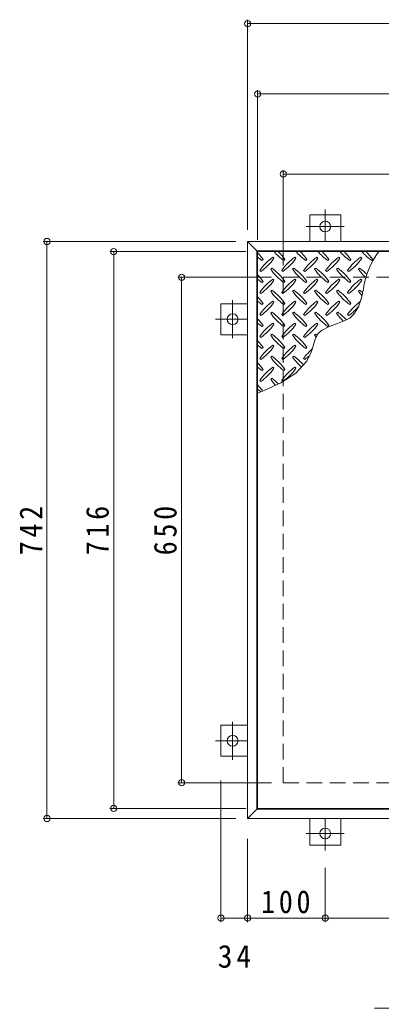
# Model space of a CAD drawing. Units: millimetres at full size, sheet at 1:10. Extents: x -1763 to 1918, y -1353 to 1313.
# Drawn here: x -1703 to -1237, y 11 to 1282 of the extents above; entities that cross this region are included whole.
import ezdxf

# ---------------------------------------------------------------- set-up
doc = ezdxf.new("R2010")
doc.units = ezdxf.units.MM
doc.header["$LTSCALE"] = 10
doc.header["$PDMODE"] = 32
doc.header["$PDSIZE"] = 8
doc.linetypes.add('CHAIN1', pattern=[8, 5, -1, 1, -1])
doc.linetypes.add('DASHED2', pattern=[3, 2, -1])
for name, color, linetype, lineweight in [('0-1', 2, 'DASHED2', 9), ('0-2', 3, 'Continuous', 9), ('0-3', 2, 'Continuous', 9), ('0-5', 4, 'Continuous', 9), ('0-9', 134, 'Continuous', 5), ('0-E', 3, 'Continuous', 9), ('0-F', 7, 'Continuous', 9)]:
    doc.layers.add(name, color=color, linetype=linetype, lineweight=lineweight)
doc.styles.add('ＭＳ ゴシック', font='')
doc.styles.get('ＭＳ ゴシック').set_extended_font_data('MS Gothic')

msp = doc.modelspace()

# ---------------------------------------------------------------- linework, layer by layer
at = {"layer": '0-1'}
for p, q in [((-1363.26, 301.2), (-1363.26, 951.2)), ((-1363.26, 951.2), (-563.26, 951.2)), ((-563.26, 301.2), (-1363.26, 301.2))]:
    msp.add_line(p, q, dxfattribs=at)
at = {"layer": '0-2'}
for p, q in [((-1396.26, 984.2), (-963.76, 984.2)), ((-1396.26, 268.2), (-1396.26, 984.2)), ((-963.76, 268.2), (-1396.26, 268.2))]:
    msp.add_line(p, q, dxfattribs=at)
at = {"layer": '0-3'}
for p, q in [((-1409.26, 997.2), (-1397.26, 985.2)), ((-1409.26, 255.2), (-1409.26, 997.2)), ((-1409.26, 997.2), (-517.26, 997.2)), ((-1397.26, 267.2), (-1397.26, 985.2)), ((-1397.26, 985.2), (-529.26, 985.2)), ((-1397.26, 267.2), (-1409.26, 255.2)), ((-529.26, 267.2), (-1397.26, 267.2)), ((-517.26, 255.2), (-1409.26, 255.2))]:
    msp.add_line(p, q, dxfattribs=at)
at = {"layer": '0-5', "color": 7}
msp.add_line((-1245.79, 11.27), (-680.73, 11.27), dxfattribs=at)
at = {"layer": '0-9'}
for p, q in [((-1390.76, 972.73), (-1389.35, 974.14)), ((-1375.2, 975.56), (-1376.62, 976.97)), ((-1362.48, 972.73), (-1361.06, 974.14)), ((-1346.92, 975.56), (-1348.33, 976.97)), ((-1334.19, 972.73), (-1332.78, 974.14)), ((-1318.64, 975.56), (-1320.05, 976.97)), ((-1305.91, 972.73), (-1304.49, 974.14)), ((-1290.35, 975.56), (-1291.77, 976.97)), ((-1277.62, 972.73), (-1276.21, 974.14)), ((-1262.07, 975.56), (-1263.48, 976.97)), ((-1249.34, 972.73), (-1247.93, 974.14)), ((-1393.59, 960), (-1392.18, 958.59)), ((-1378.03, 962.83), (-1379.45, 961.41)), ((-1365.3, 960), (-1363.89, 958.59)), ((-1349.75, 962.83), (-1351.16, 961.41)), ((-1337.02, 960), (-1335.61, 958.59)), ((-1321.46, 962.83), (-1322.88, 961.41)), ((-1308.74, 960), (-1307.32, 958.59)), ((-1293.18, 962.83), (-1294.59, 961.41)), ((-1280.45, 960), (-1279.04, 958.59)), ((-1264.9, 962.83), (-1266.31, 961.41)), ((-1390.76, 944.44), (-1389.35, 945.86)), ((-1375.2, 947.27), (-1376.62, 948.69)), ((-1362.48, 944.44), (-1361.06, 945.86)), ((-1346.92, 947.27), (-1348.33, 948.69)), ((-1334.19, 944.44), (-1332.78, 945.86)), ((-1318.64, 947.27), (-1320.05, 948.69)), ((-1305.91, 944.44), (-1304.49, 945.86)), ((-1290.35, 947.27), (-1291.77, 948.69)), ((-1277.62, 944.44), (-1276.21, 945.86)), ((-1262.07, 947.27), (-1263.48, 948.69)), ((-1393.59, 931.72), (-1392.18, 930.3)), ((-1378.03, 934.54), (-1379.45, 933.13)), ((-1365.3, 931.72), (-1363.89, 930.3)), ((-1349.75, 934.54), (-1351.16, 933.13)), ((-1337.02, 931.72), (-1335.61, 930.3)), ((-1321.46, 934.54), (-1322.88, 933.13)), ((-1308.74, 931.72), (-1307.32, 930.3)), ((-1293.18, 934.54), (-1294.59, 933.13)), ((-1280.45, 931.72), (-1279.04, 930.3)), ((-1264.9, 934.54), (-1266.31, 933.13)), ((-1390.76, 916.16), (-1389.35, 917.57)), ((-1375.2, 918.99), (-1376.62, 920.4)), ((-1362.48, 916.16), (-1361.06, 917.57)), ((-1346.92, 918.99), (-1348.33, 920.4)), ((-1334.19, 916.16), (-1332.78, 917.57)), ((-1318.64, 918.99), (-1320.05, 920.4)), ((-1305.91, 916.16), (-1304.49, 917.57)), ((-1290.35, 918.99), (-1291.77, 920.4)), ((-1277.62, 916.16), (-1276.21, 917.57)), ((-1393.59, 903.43), (-1392.18, 902.02)), ((-1378.03, 906.26), (-1379.45, 904.85)), ((-1365.3, 903.43), (-1363.89, 902.02)), ((-1349.75, 906.26), (-1351.16, 904.85)), ((-1337.02, 903.43), (-1335.61, 902.02)), ((-1321.46, 906.26), (-1322.88, 904.85)), ((-1308.74, 903.43), (-1307.32, 902.02)), ((-1293.18, 906.26), (-1294.59, 904.85)), ((-1280.45, 903.43), (-1279.04, 902.02)), ((-1375.2, 890.7), (-1376.62, 892.12)), ((-1346.92, 890.7), (-1348.33, 892.12)), ((-1318.64, 890.7), (-1320.05, 892.12)), ((-1390.76, 887.88), (-1389.35, 889.29)), ((-1378.03, 877.98), (-1379.45, 876.56)), ((-1362.48, 887.88), (-1361.06, 889.29)), ((-1349.75, 877.98), (-1351.16, 876.56)), ((-1334.19, 887.88), (-1332.78, 889.29)), ((-1321.46, 877.98), (-1322.88, 876.56)), ((-1305.91, 887.88), (-1304.49, 889.29)), ((-1393.59, 875.15), (-1392.18, 873.73)), ((-1365.3, 875.15), (-1363.89, 873.73)), ((-1337.02, 875.15), (-1335.61, 873.73)), ((-1390.76, 859.59), (-1389.35, 861.01)), ((-1375.2, 862.42), (-1376.62, 863.83)), ((-1362.48, 859.59), (-1361.06, 861.01)), ((-1346.92, 862.42), (-1348.33, 863.83)), ((-1334.19, 859.59), (-1332.78, 861.01)), ((-1393.59, 846.86), (-1392.18, 845.45)), ((-1378.03, 849.69), (-1379.45, 848.28)), ((-1365.3, 846.86), (-1363.89, 845.45)), ((-1349.75, 849.69), (-1351.16, 848.28)), ((-1337.02, 846.86), (-1335.61, 845.45)), ((-1390.76, 831.31), (-1389.35, 832.72)), ((-1375.2, 834.13), (-1376.62, 835.55)), ((-1362.48, 831.31), (-1361.06, 832.72)), ((-1346.92, 834.13), (-1348.33, 835.55)), ((-1393.59, 818.58), (-1392.18, 817.16)), ((-1378.03, 821.41), (-1379.45, 819.99)), ((-1365.3, 818.58), (-1363.89, 817.16))]:
    msp.add_line(p, q, dxfattribs=at)
msp.add_lwpolyline([(-1396.26, 802.28), (-1387.99, 805.61), (-1366.24, 815.57), (-1347.27, 827.74), (-1332.87, 843.51), (-1327.29, 854.87), (-1326.15, 858.35), (-1324.38, 864.49), (-1322.49, 870.49), (-1320.05, 875.96), (-1318.2, 878.74), (-1313.92, 882.85), (-1304.32, 887.96), (-1293.35, 891.85), (-1282.68, 896.04), (-1277.27, 899.2), (-1272.43, 903.58), (-1266.35, 913.2), (-1262.4, 924.79), (-1260.05, 936.21)], dxfattribs=at)
for centre, radius, start, end in [((-1448.39, 932.07), 72.5, 35.47272, 44.0249), ((-1320.4, 1031.77), 72.5, 221.00789, 234.5273), ((-1420.11, 932.07), 72.5, 35.47272, 45.97511), ((-1292.12, 1031.77), 72.5, 221.00789, 234.5273), ((-1391.82, 932.07), 72.5, 35.47272, 45.97511), ((-1263.84, 1031.77), 72.5, 221.00789, 234.5273), ((-1363.54, 932.07), 72.5, 35.47272, 45.97511), ((-1235.55, 1031.77), 72.5, 221.00789, 234.5273), ((-1335.25, 932.07), 72.5, 35.47272, 45.97511), ((-1207.27, 1031.77), 72.5, 221.00789, 234.5273), ((-1158.85, 922.45), 102.13, 142.79805, 172.25462), ((-1306.97, 932.07), 72.5, 35.47272, 45.97511), ((-1348.69, 1031.77), 72.5, 228.99213, 234.5273), ((-1334.55, 917.93), 72.5, 125.47272, 144.5273), ((-1434.25, 1017.63), 72.5, 305.47256, 324.5273), ((-1306.26, 917.93), 72.5, 125.47272, 144.5273), ((-1405.96, 1017.63), 72.5, 305.47256, 324.5273), ((-1277.98, 917.93), 72.5, 125.47272, 144.5273), ((-1377.68, 1017.63), 72.5, 305.47256, 324.5273), ((-1249.69, 917.93), 72.5, 125.47272, 144.5273), ((-1349.39, 1017.63), 72.5, 305.47256, 324.5273), ((-1221.41, 917.93), 72.5, 125.47272, 144.5273), ((-1321.11, 1017.63), 72.5, 305.47256, 324.5273), ((-1448.39, 903.79), 72.5, 35.47272, 44.0249), ((-1320.4, 1003.49), 72.5, 215.47258, 234.5273), ((-1420.11, 903.79), 72.5, 35.47272, 54.5273), ((-1292.12, 1003.49), 72.5, 215.47258, 234.5273), ((-1391.82, 903.79), 72.5, 35.47272, 54.5273), ((-1263.84, 1003.49), 72.5, 215.47258, 234.5273), ((-1363.54, 903.79), 72.5, 35.47272, 54.5273), ((-1235.55, 1003.49), 72.5, 215.47258, 234.5273), ((-1335.25, 903.79), 72.5, 35.47272, 54.5273), ((-1207.27, 1003.49), 72.5, 215.47258, 226.69856), ((-1306.97, 903.79), 72.5, 44.94598, 54.5273), ((-1348.69, 1003.49), 72.5, 228.99213, 234.5273), ((-1334.55, 889.64), 72.5, 125.47272, 144.5273), ((-1434.25, 989.35), 72.5, 305.47256, 324.5273), ((-1306.26, 889.64), 72.5, 125.47272, 144.5273), ((-1405.96, 989.35), 72.5, 305.47256, 324.5273), ((-1277.98, 889.64), 72.5, 125.47272, 144.5273), ((-1377.68, 989.35), 72.5, 305.47256, 324.5273), ((-1249.69, 889.64), 72.5, 125.47272, 144.5273), ((-1349.39, 989.35), 72.5, 305.47256, 324.5273), ((-1221.41, 889.64), 72.5, 125.47272, 144.5273), ((-1321.11, 989.35), 72.5, 305.47256, 324.5273), ((-1320.4, 975.2), 72.5, 215.47258, 234.5273), ((-1420.11, 875.5), 72.5, 35.47272, 54.5273), ((-1292.12, 975.2), 72.5, 215.47258, 234.5273), ((-1391.82, 875.5), 72.5, 35.47272, 54.5273), ((-1263.84, 975.2), 72.5, 215.47258, 234.5273), ((-1363.54, 875.5), 72.5, 35.47272, 54.5273), ((-1235.55, 975.2), 72.5, 215.47258, 234.5273), ((-1335.25, 875.5), 72.5, 35.47272, 54.5273), ((-1207.27, 975.2), 72.5, 215.47258, 221.1628), ((-1306.97, 875.5), 72.5, 50.65677, 54.5273), ((-1448.39, 875.5), 72.5, 35.47272, 44.0249), ((-1348.69, 975.2), 72.5, 228.99213, 234.5273), ((-1334.55, 861.36), 72.5, 125.47272, 144.5273), ((-1434.25, 961.06), 72.5, 305.47256, 324.5273), ((-1306.26, 861.36), 72.5, 125.47272, 144.5273), ((-1405.96, 961.06), 72.5, 305.47256, 324.52728), ((-1277.98, 861.36), 72.5, 125.47272, 144.5273), ((-1377.68, 961.06), 72.5, 305.47256, 324.52728), ((-1249.69, 861.36), 72.5, 125.47272, 144.5273), ((-1349.39, 961.06), 72.5, 305.47256, 324.52728), ((-1221.41, 861.36), 72.5, 126.00705, 144.5273), ((-1320.4, 946.92), 72.5, 215.47258, 234.5273), ((-1420.11, 847.22), 72.5, 35.47272, 54.5273), ((-1292.12, 946.92), 72.5, 215.47258, 234.5273), ((-1391.82, 847.22), 72.5, 35.47272, 54.5273), ((-1263.84, 946.92), 72.5, 215.47258, 234.5273), ((-1363.54, 847.22), 72.5, 35.47272, 54.5273), ((-1235.55, 946.92), 72.5, 215.47258, 225.99713), ((-1335.25, 847.22), 72.5, 42.74814, 54.5273), ((-1321.11, 961.06), 72.5, 305.47256, 319.2924), ((-1448.39, 847.22), 72.5, 35.47272, 44.0249), ((-1348.69, 946.92), 72.5, 228.99213, 234.5273), ((-1334.55, 833.07), 72.5, 125.47272, 144.5273), ((-1434.25, 932.78), 72.5, 305.47256, 324.5273), ((-1306.26, 833.07), 72.5, 125.47272, 144.5273), ((-1405.96, 932.78), 72.5, 305.47256, 324.5273), ((-1277.98, 833.07), 72.5, 125.47272, 144.5273), ((-1377.68, 932.78), 72.5, 305.47256, 324.5273), ((-1420.11, 818.93), 72.5, 35.47272, 54.5273), ((-1391.82, 818.93), 72.5, 35.47272, 54.5273), ((-1363.54, 818.93), 72.5, 52.70831, 54.5273), ((-1448.39, 818.93), 72.5, 35.47272, 44.0249), ((-1320.4, 918.63), 72.5, 215.47258, 234.5273), ((-1292.12, 918.63), 72.5, 215.47258, 234.5273), ((-1263.84, 918.63), 72.5, 215.47258, 218.03572), ((-1348.69, 918.63), 72.5, 228.99213, 234.5273), ((-1334.55, 804.79), 72.5, 125.47272, 144.5273), ((-1434.25, 904.49), 72.5, 305.47256, 324.5273), ((-1306.26, 804.79), 72.5, 125.47272, 144.5273), ((-1405.96, 904.49), 72.5, 305.47256, 324.5273), ((-1277.98, 804.79), 72.5, 131.38763, 144.5273), ((-1448.39, 790.65), 72.5, 35.47272, 44.0249), ((-1320.4, 890.35), 72.5, 215.47258, 234.5273), ((-1420.11, 790.65), 72.5, 35.47272, 54.5273), ((-1292.12, 890.35), 72.5, 215.47258, 228.77962), ((-1391.82, 790.65), 72.5, 41.35275, 54.5273), ((-1377.68, 904.49), 72.5, 305.47256, 311.59831), ((-1348.69, 890.35), 72.5, 228.99213, 234.5273), ((-1334.55, 776.51), 72.5, 125.47272, 144.5273), ((-1434.25, 876.21), 72.5, 305.47256, 324.5273), ((-1306.26, 776.51), 72.5, 125.47272, 144.5273), ((-1405.96, 876.21), 72.5, 305.47256, 324.5273), ((-1320.4, 862.07), 72.5, 215.47258, 223.25978), ((-1420.11, 762.36), 72.5, 45.57452, 54.5273), ((-1448.39, 762.36), 72.5, 35.94795, 44.0249), ((-1348.69, 862.07), 72.5, 228.99213, 233.25279)]:
    msp.add_arc(centre, radius, start, end, dxfattribs=at)
at = {"layer": '0-E'}
for p, q in [((-1329.26, 1031.4), (-1289.26, 1031.4)), ((-1329.26, 1031.4), (-1329.26, 997.2)), ((-1289.26, 1031.4), (-1289.26, 997.2)), ((-1443.46, 877.2), (-1443.46, 917.2)), ((-1443.46, 917.2), (-1409.26, 917.2)), ((-1443.46, 877.2), (-1409.26, 877.2)), ((-1443.46, 335.2), (-1443.46, 375.2)), ((-1443.46, 375.2), (-1409.26, 375.2)), ((-1443.46, 335.2), (-1409.26, 335.2)), ((-1329.26, 221), (-1329.26, 255.2)), ((-1289.26, 221), (-1289.26, 255.2)), ((-1289.26, 221), (-1329.26, 221))]:
    msp.add_line(p, q, dxfattribs=at)
at = {"layer": '0-E', "linetype": 'CHAIN1'}
for p, q in [((-1309.26, 1038.37), (-1309.26, 997.2)), ((-1284.88, 1016.4), (-1333.64, 1016.4)), ((-1428.46, 921.58), (-1428.46, 872.82)), ((-1450.43, 897.2), (-1409.26, 897.2)), ((-1428.46, 379.58), (-1428.46, 330.82)), ((-1450.43, 355.2), (-1409.26, 355.2)), ((-1309.26, 214.03), (-1309.26, 255.2)), ((-1333.64, 236), (-1284.88, 236))]:
    msp.add_line(p, q, dxfattribs=at)
at = {"layer": '0-E'}
for centre in [(-1309.26, 1016.4), (-1428.46, 897.2), (-1428.46, 355.2), (-1309.26, 236)]:
    msp.add_circle(centre, 7, dxfattribs=at)
at = {"layer": '0-F'}
for p, q in [((-1409.26, 1012.2), (-1409.26, 1282.3)), ((-1409.26, 1277.3), (-517.26, 1277.3)), ((-1396.26, 999.2), (-1396.26, 1191.85)), ((-1396.26, 1186.85), (-963.76, 1186.85)), ((-1363.26, 966.2), (-1363.26, 1088.82)), ((-1363.26, 1083.82), (-563.26, 1083.82)), ((-1424.26, 997.2), (-1672.62, 997.2)), ((-1667.62, 255.2), (-1667.62, 997.2)), ((-1411.26, 984.2), (-1586.57, 984.2)), ((-1581.57, 268.2), (-1581.57, 984.2)), ((-1378.26, 951.2), (-1499.21, 951.2)), ((-1494.21, 301.2), (-1494.21, 951.2)), ((-1378.26, 301.2), (-1499.21, 301.2)), ((-1443.46, 122.13), (-1443.46, 303.99)), ((-1411.26, 268.2), (-1586.57, 268.2)), ((-1424.26, 255.2), (-1672.62, 255.2)), ((-1409.26, 228.99), (-1409.26, 122.13)), ((-1309.26, 191.69), (-1309.26, 122.13)), ((-1443.46, 127.13), (-1409.26, 127.13)), ((-1409.26, 127.13), (-1309.26, 127.13)), ((-1309.26, 127.13), (-963.26, 127.13))]:
    msp.add_line(p, q, dxfattribs=at)
for p in [(-1409.26, 1277.3), (-1396.26, 1186.85), (-1363.26, 1083.82), (-1667.62, 997.2), (-1581.57, 984.2), (-1494.21, 951.2), (-1494.21, 301.2), (-1581.57, 268.2), (-1667.62, 255.2), (-1443.46, 127.13), (-1409.26, 127.13), (-1309.26, 127.13)]:
    msp.add_point(p, dxfattribs=at)

# ---------------------------------------------------------------- texts
at = {"layer": '0-F', "color": 2, "char_height": 29.33, "attachment_point": 7, "rotation": 90, "style": 'ＭＳ ゴシック'}
for s, insert in [('\\T1.27;\\W0.9;742', (-1673.62, 593.7)), ('\\T1.27;\\W0.9;716', (-1587.57, 593.7)), ('\\T1.27;\\W0.9;650', (-1500.21, 593.7))]:
    msp.add_mtext(s, dxfattribs=dict(at, insert=insert))
at = {"layer": '0-F', "color": 2, "char_height": 29.33, "attachment_point": 7, "style": 'ＭＳ ゴシック'}
for s, insert in [('\\T1.27;\\W0.9;100', (-1391.76, 133.13)), ('\\T1.27;\\W0.95;34', (-1447.61, 62.91))]:
    msp.add_mtext(s, dxfattribs=dict(at, insert=insert))

doc.saveas('drawing.dxf')
